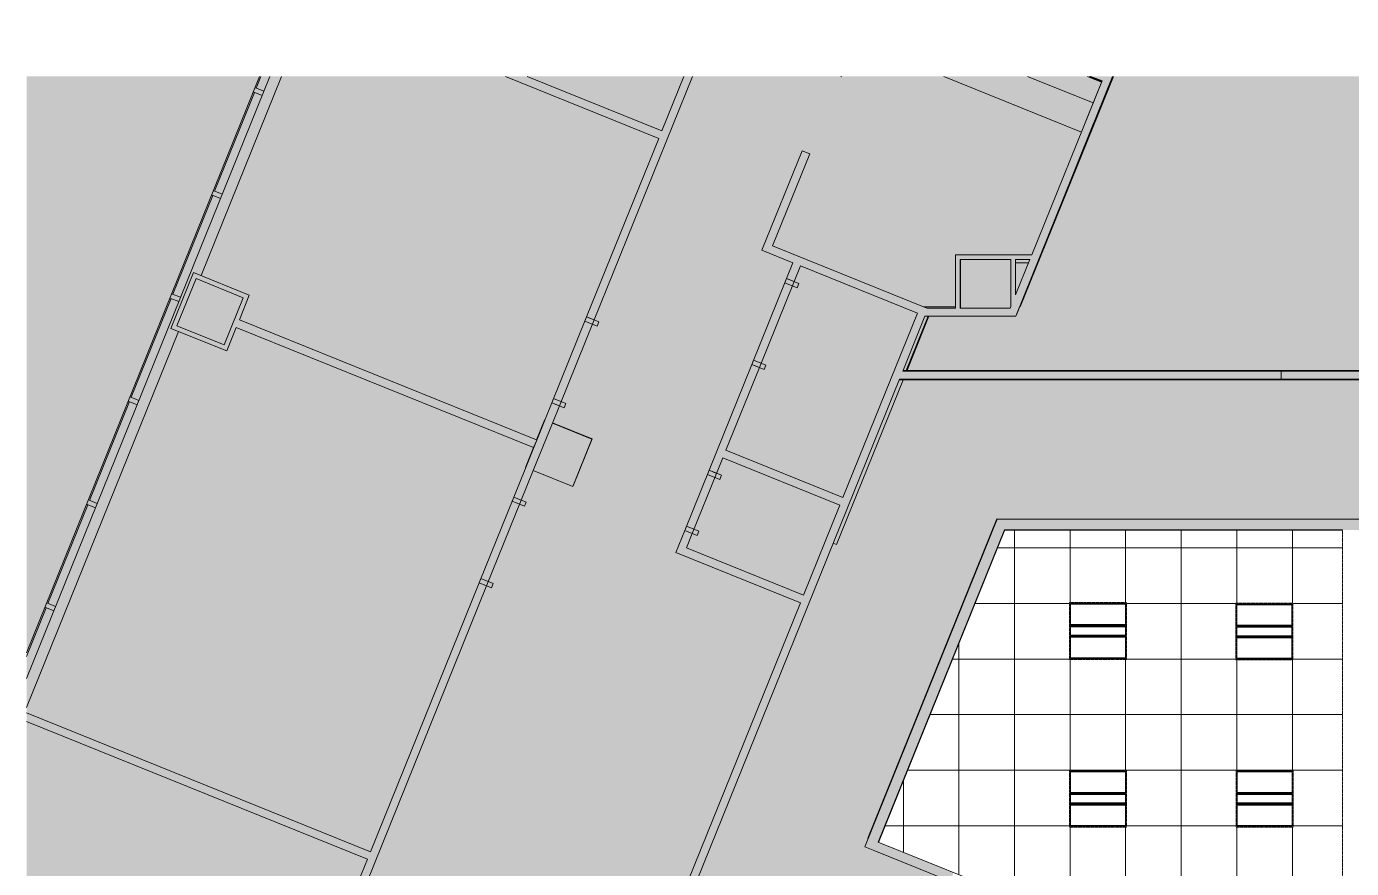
# Model space of a CAD drawing. Header units: inches. Extents: x 308 to 1690, y -476 to 1095.
# Drawn here: x 308 to 880, y 732 to 1095 of the extents above; entities that cross this region are included whole.
import ezdxf

# ---------------------------------------------------------------- set-up
doc = ezdxf.new("R2010")
doc.units = ezdxf.units.IN
doc.header["$MEASUREMENT"] = 0
doc.linetypes.add('Demolished', pattern=[0.1875, 0.125, -0.0625])
doc.layers.get('DefPoints').update_dxf_attribs({"lineweight": 9})
for name, color, linetype, lineweight in [('8th floor - 800-805 background_dwg', 8, 'Continuous', 9), ('A-CLNG', 13, 'Continuous', 13), ('A-CLNG-PATT', 13, 'Demolished', 9), ('A-DETL-GENF', 92, 'Continuous', 9), ('A-DOOR', 31, 'Continuous', 13), ('A-DOOR-FRAM', 31, 'Continuous', 20), ('A-WALL', 113, 'Continuous', 13), ('A-Wall-Bldg', 7, 'Continuous', 9), ('A-Wall-Exst', 7, 'Continuous', 9), ('A-WALL-PATT', 111, 'Continuous', 13), ('E-LITE-EQPM', 33, 'Continuous', 13), ('I-WALL', 2, 'Continuous', 13), ('Q-CASE', 7, 'Continuous', 9)]:
    doc.layers.add(name, color=color, linetype=linetype, lineweight=lineweight)

# ---------------------------------------------------------------- blocks, each defined once
blk = doc.blocks.new('Single Flush - OTJ_SOLIDFLUSH_ALUM-4827087-FIRST FLOOR RCP DEMO')
at = {"layer": 'A-DOOR-FRAM', "color": 8}
for p, q in [((-20, 4), (-20, -1.75)), ((-20, 4), (-18, 4)), ((-18, 4), (-18, -1.75)), ((18.000004, 4), (18.000004, -1.75)), ((18.000004, 4), (20.000004, 4)), ((20.000004, 4), (20.000004, -1.75)), ((-20, -1.75), (-18, -1.75)), ((18.000004, -1.75), (20.000004, -1.75))]:
    blk.add_line(p, q, dxfattribs=at)
blk = doc.blocks.new('Single Flush - OTJ_SOLIDFLUSH_ALUM-4827086-FIRST FLOOR RCP DEMO')
at = {"layer": 'A-DOOR-FRAM', "color": 8}
for p, q in [((-20, -4), (-20, 1.75)), ((-20, 1.75), (-18, 1.75)), ((-18, -4), (-18, 1.75)), ((18.000004, -4), (18.000004, 1.75)), ((18.000004, 1.75), (20.000004, 1.75)), ((20.000004, -4), (20.000004, 1.75)), ((-20, -4), (-18, -4)), ((18.000004, -4), (20.000004, -4))]:
    blk.add_line(p, q, dxfattribs=at)
blk = doc.blocks.new('Single Flush - OTJ_SOLIDFLUSH_ALUM 2_-4914806-FIRST FLOOR RCP DEMO')
at = {"layer": 'A-DOOR-FRAM', "color": 8}
for p, q in [((-14, 4), (-14, -1.75)), ((-14, 4), (-12, 4)), ((-12, 4), (-12, -1.75)), ((12.000004, 4), (12.000004, -1.75)), ((12.000004, 4), (14.000004, 4)), ((14.000004, 4), (14.000004, -1.75)), ((-14, -1.75), (-12, -1.75)), ((12.000004, -1.75), (14.000004, -1.75))]:
    blk.add_line(p, q, dxfattribs=at)
blk = doc.blocks.new('Single Flush - OTJ_SOLIDFLUSH_ALUM-4852181-FIRST FLOOR RCP DEMO')
at = {"layer": 'A-DOOR-FRAM', "color": 8}
for p, q in [((-20, -4), (-20, 1.75)), ((-20, 1.75), (-18, 1.75)), ((-18, -4), (-18, 1.75)), ((18.000004, -4), (18.000004, 1.75)), ((18.000004, 1.75), (20.000004, 1.75)), ((20.000004, -4), (20.000004, 1.75)), ((-20, -4), (-18, -4)), ((18.000004, -4), (20.000004, -4))]:
    blk.add_line(p, q, dxfattribs=at)
blk = doc.blocks.new('L-Recessed-Axis-Plano - 2 X 2-4550865-FIRST FLOOR RCP DEMO')
at = {"layer": 'E-LITE-EQPM', "lineweight": 9}
for p, q in [((11.91, 11.87), (-11.91, 11.87)), ((-11.91, 11.87), (-11.91, -11.88)), ((-11.88, -11.56), (-11.88, 11.56)), ((-11.88, 11.56), (11.87, 11.56)), ((11.87, 11.56), (11.87, -11.56)), ((11.91, -11.88), (11.91, 11.87)), ((-11.88, 2.74), (11.87, 2.74)), ((11.87, 2.51), (-11.88, 2.51)), ((-11.88, 2.3), (11.87, 2.3)), ((-11.88, 2.2), (11.87, 2.2)), ((-11.88, 1.83), (11.87, 1.83)), ((-11.88, -1.83), (11.87, -1.83)), ((-11.88, -2.2), (11.87, -2.2)), ((-11.88, -2.3), (11.87, -2.3)), ((-11.88, -2.51), (11.87, -2.51)), ((-11.88, -2.74), (11.87, -2.74)), ((-11.91, -11.88), (11.91, -11.88)), ((11.87, -11.56), (-11.88, -11.56))]:
    blk.add_line(p, q, dxfattribs=at)
blk = doc.blocks.new('8th floor - 800-805 background_dwg_C-Counter Top1 - 24_ Depth-4634366-FIRST FLOOR DEMOLITION-5243278-FIRST FLOOR RCP DEMO')
at = {"layer": 'Q-CASE'}
for p, q in [((58.02, -0.75), (51.45, -0.75)), ((-6.1, -24), (58.02, -24))]:
    blk.add_line(p, q, dxfattribs=at)
blk = doc.blocks.new('8th floor - 800-805 background_dwg-4807125-FIRST FLOOR RCP DEMO')
at = {"layer": 'A-Wall-Bldg'}
for points in [[(710.98, 973.58), (710.98, 994.59), (710.71, 994.59), (710.71, 973.58)], [(543.61, 896.75), (551.85, 917.14), (534.74, 924.06), (534.65, 923.85), (551.71, 916.95), (543.55, 896.77)]]:
    blk.add_hatch(color=256, dxfattribs=at).paths.add_polyline_path(points, flags=0)
for p, q in [((307.55, 824.65), (408.15, 1073.57)), ((307.55, 813.6), (412.62, 1073.57)), ((382.92, 987.58), (417.68, 1073.57)), ((406.75, 1068.55), (408.79, 1073.57)), ((388.77, 1024.04), (406, 1066.69)), ((409.3, 1065.36), (405.46, 1066.91)), ((406.21, 1068.77), (410.05, 1067.21)), ((370.78, 979.54), (388.02, 1022.19)), ((391.31, 1020.86), (387.47, 1022.41)), ((388.22, 1024.26), (392.06, 1022.71)), ((370.24, 979.76), (374.08, 978.21)), ((352.79, 935.04), (370.03, 977.69)), ((373.33, 976.35), (369.49, 977.91)), ((307.55, 801.09), (373.18, 963.47)), ((394.04, 955.04), (371.79, 964.03)), ((334.81, 890.54), (352.04, 933.18)), ((355.34, 931.85), (351.5, 933.4)), ((352.25, 935.26), (356.09, 933.71)), ((531.37, 925.17), (531.45, 925.39)), ((316.82, 846.03), (334.06, 888.68)), ((337.35, 887.35), (333.52, 888.9)), ((334.26, 890.76), (338.1, 889.2)), ((307.55, 823.09), (316.07, 844.18)), ((319.37, 842.85), (315.53, 844.4)), ((316.28, 846.25), (320.12, 844.7))]:
    blk.add_line(p, q, dxfattribs=at)
at = {"layer": 'A-Wall-Bldg', "flags": 128}
blk.add_lwpolyline([(534.74, 924.06), (551.85, 917.14), (543.61, 896.75), (543.55, 896.77)], dxfattribs=at)
at = {"layer": 'A-Wall-Exst'}
for p, q in [((736.75, 974.06), (776.95, 1073.57)), ((771.94, 1071.44), (765.31, 1054.98)), ((767.07, 1073.57), (772.02, 1071.58)), ((734.71, 993.09), (740.31, 993.09)), ((708.71, 974.1), (695.05, 974.1)), ((687.7, 946.36), (697.28, 970.08)), ((726.65, 882.61), (726.65, 882.11)), ((675.57, 742.9), (730.1, 877.81)), ((729.82, 877.61), (875.89, 877.61)), ((670.89, 744.67), (671.08, 744.59))]:
    blk.add_line(p, q, dxfattribs=at)
at = {"layer": 'A-Wall-Exst', "flags": 128}
for points in [[(659.27, 1073.55), (659.5, 1073.46), (659.54, 1073.57)], [(734.99, 970.6), (735.11, 970.6), (745.05, 995.28), (768.56, 1053.67)], [(733.34, 946.36), (733.34, 946.61), (686.08, 946.61)], [(905.1, 946.58), (733.34, 946.58), (733.34, 946.36)], [(655.96, 872.05), (657.42, 871.46), (686.28, 942.86)], [(684.46, 942.61), (733.34, 942.61), (733.34, 942.86)], [(733.34, 942.86), (733.34, 942.61), (908.67, 942.61), (996.71, 942.61), (1022.72, 942.61), (1166.7, 942.61), (1166.7, 942.86)], [(727.09, 882.43), (726.65, 882.61), (670.89, 744.67)], [(1577.02, 877.49), (1577.03, 877.49), (1577.03, 882.49), (1577.02, 882.49), (726.65, 882.49)]]:
    blk.add_lwpolyline(points, dxfattribs=at)
at = {"layer": 'A-WALL-PATT', "color": 7, "lineweight": 9}
for p, q in [((659.5, 1073.46), (659.27, 1073.55)), ((710.98, 994.32), (710.71, 994.59)), ((710.71, 994.59), (710.98, 994.32)), ((733.34, 942.61), (733.34, 942.86)), ((733.34, 942.86), (733.34, 942.61)), ((657.42, 871.46), (655.96, 872.05)), ((671.08, 744.59), (670.89, 744.67))]:
    blk.add_line(p, q, dxfattribs=at)
at = {"layer": 'A-WALL-PATT', "color": 7, "lineweight": 9, "flags": 128}
for points in [[(744.96, 995.27), (745.05, 995.28)], [(733.34, 946.36), (733.34, 946.61)]]:
    blk.add_lwpolyline(points, close=True, dxfattribs=at)
for points in [[(735.02, 970.67), (735.11, 970.59), (735.06, 970.77)], [(735.06, 970.77), (735.11, 970.59), (735.02, 970.67)], [(726.65, 882.11), (726.65, 882.61), (727.08, 882.43)]]:
    blk.add_lwpolyline(points, dxfattribs=at)
at = {"layer": 'DefPoints'}
blk.add_line((766.66, 1073.57), (771.94, 1071.44), dxfattribs=at)
at = {"layer": 'I-WALL', "color": 10, "lineweight": 20}
blk.add_line((687.49, 946.55), (697, 970.08), dxfattribs=at)
at = {"rotation": 338}
blk.add_blockref('8th floor - 800-805 background_dwg_C-Counter Top1 - 24_ Depth-4634366-FIRST FLOOR DEMOLITION-5243278-FIRST FLOOR RCP DEMO', (718.32, 1093.54), dxfattribs=at)

msp = doc.modelspace()

# ---------------------------------------------------------------- hatches: boundary and pattern name
at = {"layer": 'A-CLNG-PATT', "lineweight": 13}
h = msp.add_hatch(dxfattribs=at)
h.set_pattern_fill('FP_1', color=55, style=0, pattern_type=2)
h.set_pattern_definition([(90, (806.23, 798.035), (24, -1e-15), []), (0, (806.23, 798.035), (0, -24), [])])
h.paths.add_polyline_path([(787.34, 701.74), (875.89, 701.74), (875.89, 877.81), (729.9, 877.81), (675.42, 742.96), (777.44, 701.74)], flags=0)
h.paths.add_polyline_path([(854.64, 749.45), (830.01, 749.45), (830.01, 774.02), (854.64, 774.02)], flags=0)
h.paths.add_polyline_path([(782.64, 749.45), (758.01, 749.45), (758.01, 774.02), (782.64, 774.02), (782.64, 759.19)], flags=0)
h.paths.add_polyline_path([(854.45, 821.63), (829.82, 821.63), (829.82, 846.19), (854.45, 846.19), (854.45, 831.46)], flags=0)
h.paths.add_polyline_path([(782.64, 821.88), (758.01, 821.88), (758.01, 846.44), (782.64, 846.44), (782.64, 846.19)], flags=0)
at = {"layer": 'A-DETL-GENF'}
h = msp.add_hatch(color=254, dxfattribs=at)
h.paths.add_polyline_path([(307.55, -475.96), (1690.03, -475.96), (1690.03, 370.72), (1687.46, 364.37), (1667.06, 372.61), (1675.3, 393.01), (1690.03, 387.06), (1690.03, 1073.57), (1594.71, 1073.57), (1594.7, 1021.49), (1579.71, 1021.5), (1579.71, 1050.49), (1474.72, 1050.49), (1474.72, 946.5), (1579.7, 946.5), (1579.7, 979.5), (1583.69, 979.45), (1583.71, 979.49), (1594.71, 979.44), (1602.63, 978.69), (1602.73, 962.72), (1603.01, 962.57), (1602.84, 946.49), (1598.83, 946.49), (1598.83, 942.49), (1516.66, 942.5), (1404.71, 942.52), (1404.71, 947.51), (1460.7, 947.51), (1460.7, 962.51), (1470.71, 962.51), (1470.71, 1073.57), (1171.71, 1073.57), (1171.71, 973.55), (1276.05, 973.53), (1276.05, 947.53), (1317.55, 947.52), (1317.55, 942.53), (1166.7, 942.54), (1166.7, 942.86), (889.38, 942.86), (889.38, 946.36), (905.1, 946.36), (905.1, 1073.57), (776.6, 1073.57), (734.78, 970.08), (695.56, 970.08), (685.98, 946.36), (849.38, 946.36), (849.38, 942.86), (684.56, 942.86), (448.58, 358.79), (445.34, 360.1), (641.79, 846.33), (588.01, 868.05), (591.85, 877.56), (595.1, 876.25), (592.57, 869.99), (643.1, 849.57), (658.83, 888.51), (608.3, 908.93), (605.58, 902.21), (602.34, 903.52), (620.83, 949.27), (624.07, 947.96), (609.61, 912.17), (660.14, 891.76), (692.33, 971.42), (641.8, 991.84), (639.05, 985.05), (635.81, 986.36), (638.55, 993.15), (625.19, 998.55), (642.55, 1041.52), (645.79, 1040.21), (629.74, 1000.48), (696.34, 973.58), (708.71, 973.58), (708.71, 996.59), (741.72, 996.59), (772.04, 1071.64), (767.25, 1073.57), (595.14, 1073.57), (552.68, 968.48), (549.44, 969.79), (580.57, 1046.85), (514.43, 1073.57), (307.55, 1073.57), (307.55, 798.87), (456.13, 738.84), (503.02, 854.91), (506.27, 853.6), (454.22, 724.78), (450.98, 726.09), (454.82, 735.59), (307.55, 795.09), (307.55, 591.43), (384.03, 560.49), (415.36, 637.94), (415.07, 638.06), (423.31, 658.46), (423.62, 658.37), (435.99, 689), (439.24, 687.69), (426.85, 657.03), (443.93, 650.13), (435.69, 629.73), (418.61, 636.63), (379.12, 539.02), (375.88, 540.33), (382.72, 557.25), (307.55, 587.66), (307.55, 388.62), (310.36, 395.56), (316.34, 393.14), (360.88, 503.25), (364.12, 501.94), (319.58, 391.83), (338.57, 384.15), (328.86, 360.14), (307.55, 368.76), (307.55, -123.54), (496.86, -200.02), (496.81, -200.13), (530.65, -213.82), (559.13, -143.35), (487.43, -114.38), (477.2, -139.72), (343.66, -85.77), (343.76, -85.54), (343.45, -85.41), (393.18, 37.53), (383, 41.64), (447.68, 201.71), (450.8, 200.45), (465.71, 237.3), (465.81, 237.25), (466.68, 239.41), (471.32, 237.53), (450.92, 187.42), (413.21, 94.2), (501.02, 58.71), (559.28, 201.96), (574.44, 239.43), (486.47, 275.02), (484.79, 270.87), (480.16, 272.74), (480.8, 274.34), (480.71, 274.38), (492.2, 302.8), (492.31, 302.8), (492.64, 303.63), (497.28, 301.76), (489.47, 282.44), (577.44, 246.85), (582.63, 259.71), (574.39, 263.05), (582.64, 283.43), (603.03, 275.19), (594.78, 254.8), (592.89, 255.56), (587.69, 242.7), (641.05, 221.12), (737.8, 460.29), (615.11, 509.86), (597.9, 467.3), (568.92, 479.02), (510.84, 335.34), (506.21, 337.21), (507.27, 339.86), (507.2, 339.88), (584.26, 530.32), (588.89, 528.45), (587.62, 525.28), (677.39, 489.01), (692.35, 526), (682.31, 530.06), (690.55, 550.45), (706.13, 544.15), (708.41, 554.3), (614.65, 592.18), (602.39, 561.86), (597.76, 563.73), (611.33, 597.29), (644.61, 583.85), (646.21, 587.79), (646.32, 587.74), (661.3, 624.83), (661.19, 624.87), (686.22, 686.82), (686.33, 686.78), (701.32, 723.87), (701.2, 723.91), (702.66, 727.52), (669.45, 740.94), (726.65, 882.49), (1577.02, 882.49), (1577.02, 841.12), (1657.61, 841.12), (1657.62, 638.33), (1666.03, 634.97), (1657.61, 634.97), (1657.61, 633.49), (1274.43, 633.49), (1344.41, 529.77), (1394.53, 509.77), (1380.06, 473.95), (1399.93, 444.48), (1413.8, 424.57), (1327.76, 366.55), (1303.11, 403.11), (1011.25, 206.36), (1038.1, 166.53), (929.56, 93.35), (929.56, -450.17), (758.42, -450.17), (758.42, -454.42), (754.92, -454.42), (754.92, -411.73), (629.46, -361.05), (613.67, -400.15), (610.42, -398.84), (612.75, -393.07), (564.59, -373.61), (562.26, -379.38), (559.02, -378.07), (574.81, -338.97), (462.78, -293.71), (451.73, -321.05), (444.54, -318.15), (445.86, -314.91), (449.8, -316.5), (495.54, -203.27), (384.75, -158.5), (339, -271.73), (359.02, -279.82), (362.17, -272.03), (381.64, -279.89), (378.49, -287.69), (408.77, -299.92), (407.46, -303.17), (377.18, -290.94), (371.14, -305.89), (351.67, -298.02), (357.71, -283.07), (334.44, -273.67), (381.5, -157.19), (307.55, -127.31), (307.55, -450.17)], flags=0)
h.paths.add_polyline_path([(614.06, -389.82), (626.22, -359.74), (616.5, -355.81), (605.45, -383.16), (574.9, -370.82), (585.95, -343.47), (578.06, -340.28), (565.91, -370.37), (613.67, -389.66)], flags=0)
h.paths.add_polyline_path([(426.88, 27.69), (437.43, 53.6), (398.04, 69.51), (387.56, 43.57), (425.8, 28.12)], flags=0)
h.paths.add_polyline_path([(564.9, 64.65), (587.68, 120.97), (619.7, 108.03), (758.62, 451.88), (741.51, 458.79), (641.76, 212.2), (584.69, 235.29), (583.51, 232.39), (632.7, 212.51), (610.96, 158.73), (557.14, 180.51), (580.05, 237.16), (579.08, 237.56), (579.04, 237.47), (579.16, 237.43), (534.04, 125.87), (557.22, 116.5), (565.68, 137.19), (569.39, 135.69), (559.5, 111.23), (532.41, 122.18), (516.97, 84.02), (558.89, 67.08)], flags=0)
h.paths.add_polyline_path([(1071.76, 164.62), (1069.46, 164.62), (1067.21, 165.09), (1065.11, 166.03), (1063.25, 167.38), (1061.71, 169.09), (1060.56, 171.08), (1059.85, 173.27), (1059.61, 175.56), (1059.85, 177.84), (1060.56, 180.03), (1061.71, 182.02), (1063.25, 183.73), (1065.11, 185.08), (1067.21, 186.02), (1069.46, 186.5), (1071.76, 186.5), (1074.01, 186.02), (1076.11, 185.08), (1077.97, 183.73), (1079.51, 182.02), (1080.66, 180.03), (1081.37, 177.84), (1081.61, 175.56), (1081.37, 173.27), (1080.66, 171.08), (1079.51, 169.09), (1077.97, 167.38), (1076.11, 166.03), (1074.01, 165.09)], flags=0)
h.paths.add_polyline_path([(608.2, 165.24), (626.18, 209.75), (581.69, 227.73), (563.74, 183.23), (608.2, 165.24)], flags=0)
h.paths.add_polyline_path([(583.05, 244.58), (588.25, 257.43), (587.28, 257.83), (582.08, 244.97), (582.64, 244.74)], flags=0)
h.paths.add_polyline_path([(432.23, 318.3), (428.98, 319.61), (430.36, 323.01), (433.6, 321.7), (432.76, 319.61)], flags=0)
h.paths.add_polyline_path([(1312.54, 348.99), (1310.24, 348.99), (1307.99, 349.47), (1305.89, 350.4), (1304.03, 351.75), (1302.49, 353.46), (1301.34, 355.45), (1300.63, 357.64), (1300.39, 359.93), (1300.63, 362.21), (1301.34, 364.4), (1302.63, 366.55), (1304.17, 368.2), (1305.89, 369.45), (1307.99, 370.39), (1310.24, 370.87), (1312.54, 370.87), (1314.79, 370.39), (1316.89, 369.45), (1318.75, 368.1), (1320.29, 366.39), (1321.44, 364.4), (1322.15, 362.21), (1322.39, 359.93), (1322.15, 357.64), (1321.44, 355.45), (1320.29, 353.46), (1318.75, 351.75), (1316.89, 350.4), (1314.79, 349.47)], flags=0)
h.paths.add_polyline_path([(307.55, 371.93), (315.4, 391.36), (311.46, 392.96), (307.55, 383.28), (307.55, 372.65)], flags=0)
h.paths.add_polyline_path([(595.96, 471.86), (611.87, 511.17), (586.12, 521.57), (570.23, 482.27), (594.65, 472.39)], flags=0)
h.paths.add_polyline_path([(692.38, 482.96), (696.4, 500.88), (689.61, 484.07), (692.22, 483.02)], flags=0)
h.paths.add_polyline_path([(685.91, 485.57), (700.85, 522.56), (696.06, 524.5), (681.1, 487.51)], flags=0)
h.paths.add_polyline_path([(521.25, 890.68), (518.01, 891.99), (523.16, 904.76), (523.07, 904.8), (526.53, 913.37), (398.16, 965.24), (394.04, 955.04), (369.93, 964.78), (379.67, 988.89), (403.78, 979.15), (399.47, 968.48), (527.84, 916.62), (531.31, 925.2), (531.38, 925.2), (534.45, 932.7), (537.7, 931.39), (534.74, 924.06), (551.85, 917.14), (543.61, 896.75), (543.54, 896.75), (543.47, 896.56), (526.41, 903.45), (523.21, 895.53)], flags=0)
h.paths.add_polyline_path([(998.7, 946.36), (1166.7, 946.36), (1166.7, 1073.57), (908.6, 1073.57), (908.6, 946.36)], flags=0)
h.paths.add_polyline_path([(1308.7, 947.53), (1286.71, 947.53), (1286.71, 994.53), (1308.71, 994.53), (1308.7, 947.53)], flags=0)
h.paths.add_polyline_path([(1171.71, 947.53), (1271.05, 947.53), (1271.05, 969.07), (1171.71, 969.07), (1171.71, 947.53)], flags=0)
h.paths.add_polyline_path([(998.7, 972.56), (998.71, 994.57), (1020.98, 994.6), (1020.98, 972.6), (998.71, 972.56)], flags=0)
h.paths.add_polyline_path([(734.71, 979.24), (740.91, 994.59), (734.71, 994.59), (734.71, 991.84)], flags=0)
h.paths.add_polyline_path([(581.88, 1050.1), (591.37, 1073.57), (523.77, 1073.57), (552.68, 1061.9)], flags=0)
h.paths.add_polyline_path([(1579.71, 1054.5), (1579.71, 1073.57), (1474.72, 1073.57), (1474.72, 1054.51), (1579.16, 1054.5)], flags=0)
at = {"layer": 'A-WALL', "lineweight": 5}
for points in [[(731.01, 973.58), (732.42, 973.58), (732.71, 974.29), (732.71, 994.59), (710.98, 994.59), (710.98, 973.58)], [(392.94, 957.65), (401.18, 978.04), (380.78, 986.29), (372.54, 965.89)]]:
    msp.add_hatch(color=250, dxfattribs=at).paths.add_polyline_path(points, flags=0)
h = msp.add_hatch(color=250, dxfattribs=at)
h.paths.add_polyline_path([(543.47, 896.56), (551.71, 916.95), (534.65, 923.85), (526.41, 903.45), (542.99, 896.75)], flags=0)
h.paths.add_polyline_path([(523.16, 904.76), (531.37, 925.17), (531.3, 925.16), (527.89, 916.6), (526.57, 913.36), (526.53, 913.36), (523.07, 904.8), (523.11, 904.78)], flags=0)
at = {"layer": 'A-WALL-PATT', "lineweight": 9}
h = msp.add_hatch(color=7, dxfattribs=at)
h.paths.add_polyline_path([(426.85, 657.03), (439.24, 687.69), (435.99, 689), (423.62, 658.34), (426.85, 657.03)], flags=0)
h.paths.add_polyline_path([(454.22, 724.78), (506.27, 853.6), (503.02, 854.91), (450.98, 726.09)], flags=0)
h.paths.add_polyline_path([(521.25, 890.68), (537.7, 931.39), (534.45, 932.7), (518.01, 891.99)], flags=0)
h.paths.add_polyline_path([(552.68, 968.48), (595.14, 1073.57), (591.37, 1073.57), (549.44, 969.79)], flags=0)
for points in [[(580.57, 1046.85), (581.88, 1050.1), (523.77, 1073.57), (514.43, 1073.57), (580.45, 1046.9)], [(659.27, 1073.55), (659.28, 1073.57), (659.2, 1073.57)], [(731.01, 970.08), (734.78, 970.08), (775.29, 1070.33), (772.04, 1071.64), (731.55, 971.42)], [(775.29, 1070.33), (776.59, 1073.57), (767.25, 1073.57), (772.04, 1071.64)], [(629.74, 1000.48), (645.79, 1040.21), (642.55, 1041.52), (626.5, 1001.79)], [(695.57, 970.11), (696.89, 973.36), (626.5, 1001.79), (625.19, 998.55), (695.56, 970.12)], [(710.71, 973.58), (710.71, 973.58), (710.71, 996.59), (708.71, 996.59), (708.71, 973.58)], [(740.91, 994.59), (741.72, 996.59), (710.71, 996.59), (710.71, 994.59), (740.81, 994.59)], [(732.71, 974.29), (734.71, 979.24), (734.71, 994.59), (732.71, 994.59), (732.71, 976.73)], [(371.79, 964.03), (381.53, 988.14), (379.67, 988.89), (369.93, 964.78)], [(403.03, 977.3), (403.78, 979.15), (381.53, 988.14), (380.78, 986.29), (402.39, 977.56)], [(394.04, 955.04), (403.03, 977.3), (401.18, 978.04), (392.19, 955.79), (392.94, 955.49)], [(695.56, 970.08), (731.01, 970.08), (732.42, 973.58), (696.34, 973.58), (696.89, 973.36), (695.57, 970.11)], [(526.57, 913.36), (527.89, 916.6), (399.47, 968.48), (398.16, 965.24), (480.36, 932.03)], [(825.98, 942.86), (847.38, 942.86), (847.38, 946.36), (685.98, 946.36), (684.56, 942.86), (739.57, 942.86)], [(658.83, 888.51), (660.14, 891.76), (609.61, 912.17), (608.3, 908.93), (658.55, 888.63)], [(1520.55, 877.81), (1573.02, 877.81), (1573.02, 882.44), (726.78, 882.44), (724.91, 877.81), (1517.22, 877.81)], [(673.92, 739.26), (729.9, 877.81), (724.91, 877.81), (669.63, 740.99), (669.88, 740.88)], [(641.79, 846.33), (643.08, 849.58), (589.32, 871.3), (588.01, 868.05), (620.55, 854.91)], [(454.82, 735.59), (456.13, 738.84), (307.55, 798.87), (307.55, 795.09), (448.58, 738.11)], [(706.43, 726.12), (707.92, 729.83), (675.42, 742.96), (673.92, 739.26), (706.41, 726.13)]]:
    msp.add_hatch(color=7, dxfattribs=at).paths.add_polyline_path(points, flags=0)
h = msp.add_hatch(color=7, dxfattribs=at)
h.paths.add_polyline_path([(592.57, 869.99), (595.1, 876.25), (591.85, 877.56), (589.32, 871.3), (591.85, 870.28)], flags=0)
h.paths.add_polyline_path([(605.58, 902.21), (624.07, 947.96), (620.83, 949.27), (602.34, 903.52)], flags=0)
h.paths.add_polyline_path([(639.05, 985.05), (641.8, 991.84), (638.55, 993.15), (635.81, 986.36)], flags=0)
h = msp.add_hatch(color=7, dxfattribs=at)
h.paths.add_polyline_path([(432.23, 318.3), (433.6, 321.7), (430.36, 323.01), (428.98, 319.61)], flags=0)
h.paths.add_polyline_path([(448.58, 358.79), (695.56, 970.12), (692.33, 971.42), (445.34, 360.1)], flags=0)
h = msp.add_hatch(color=7, dxfattribs=at)
h.paths.add_polyline_path([(372.54, 965.89), (372.54, 965.89), (372.54, 964.78)], flags=0)
h.paths.add_polyline_path([(392.19, 955.79), (392.93, 957.65), (372.54, 965.89), (371.79, 964.03), (387.6, 957.65)], flags=0)
h = msp.add_hatch(color=7, dxfattribs=at)
h.paths.add_polyline_path([(905.1, 942.86), (905.13, 942.86), (905.1, 946.36), (889.38, 946.36), (889.38, 942.86)], flags=0)
h.paths.add_polyline_path([(847.38, 942.86), (849.38, 942.86), (849.38, 946.36), (847.38, 946.36)], flags=0)

# ---------------------------------------------------------------- linework, layer by layer
at = {"layer": 'A-CLNG'}
msp.add_line((768.2, 1062.14), (739.89, 1073.57), dxfattribs=at)
at = {"layer": 'A-CLNG', "color": 7, "linetype": 'Demolished', "lineweight": 9}
for p, q in [((782.64, 846.44), (758.01, 846.44)), ((758.01, 846.44), (758.01, 821.88)), ((782.64, 821.88), (782.64, 846.44)), ((854.45, 846.19), (829.82, 846.19)), ((829.82, 846.19), (829.82, 821.63)), ((854.45, 821.63), (854.45, 846.19)), ((758.01, 821.88), (782.64, 821.88)), ((829.82, 821.63), (854.45, 821.63)), ((782.64, 774.02), (758.01, 774.02)), ((758.01, 774.02), (758.01, 749.45)), ((782.64, 749.45), (782.64, 774.02)), ((854.64, 774.02), (830.01, 774.02)), ((830.01, 774.02), (830.01, 749.45)), ((854.64, 749.45), (854.64, 774.02)), ((758.01, 749.45), (782.64, 749.45)), ((830.01, 749.45), (854.64, 749.45))]:
    msp.add_line(p, q, dxfattribs=at)
at = {"layer": 'A-WALL', "color": 8, "lineweight": 20}
for p, q in [((710.98, 973.58), (710.98, 994.59)), ((527.84, 916.62), (531.31, 925.2)), ((531.31, 925.2), (531.41, 925.16)), ((534.65, 923.85), (551.71, 916.95)), ((551.71, 916.95), (543.47, 896.56)), ((523.07, 904.8), (526.53, 913.37)), ((523.16, 904.76), (523.07, 904.8)), ((543.47, 896.56), (526.41, 903.45)), ((669.63, 740.99), (726.78, 882.44)), ((726.78, 882.44), (1573.02, 882.44)), ((729.9, 877.81), (675.42, 742.96)), ((875.89, 877.81), (729.9, 877.81)), ((673.92, 739.26), (669.63, 740.99))]:
    msp.add_line(p, q, dxfattribs=at)
at = {"layer": 'A-WALL', "lineweight": 9}
for p, q in [((710.98, 994.59), (732.71, 994.59)), ((732.71, 994.59), (732.71, 974.29)), ((372.54, 965.89), (380.78, 986.29)), ((380.78, 986.29), (401.18, 978.04)), ((401.18, 978.04), (392.94, 957.65)), ((732.42, 973.58), (710.98, 973.58)), ((732.71, 974.29), (732.42, 973.58)), ((392.94, 957.65), (372.54, 965.89)), ((531.41, 925.16), (523.16, 904.76)), ((526.41, 903.45), (534.65, 923.85)), ((526.57, 913.36), (527.89, 916.6)), ((527.89, 916.6), (527.84, 916.62)), ((526.53, 913.37), (526.57, 913.36))]:
    msp.add_line(p, q, dxfattribs=at)
at = {"layer": 'I-WALL', "color": 8, "lineweight": 20}
for p, q in [((580.57, 1046.85), (514.43, 1073.57)), ((523.77, 1073.57), (581.88, 1050.1)), ((595.14, 1073.57), (552.68, 968.48)), ((581.88, 1050.1), (591.37, 1073.57)), ((659.27, 1073.55), (659.2, 1073.57)), ((659.28, 1073.57), (659.27, 1073.55)), ((776.6, 1073.57), (734.78, 970.08)), ((741.72, 996.59), (772.04, 1071.64)), ((772.04, 1071.64), (767.25, 1073.57)), ((776.59, 1073.57), (776.6, 1073.57)), ((549.44, 969.79), (580.57, 1046.85)), ((625.19, 998.55), (642.55, 1041.52)), ((642.55, 1041.52), (645.79, 1040.21)), ((645.79, 1040.21), (629.74, 1000.48)), ((638.55, 993.15), (625.19, 998.55)), ((629.74, 1000.48), (696.34, 973.58)), ((708.71, 973.58), (708.71, 996.59)), ((708.71, 996.59), (741.72, 996.59)), ((635.81, 986.36), (638.55, 993.15)), ((641.8, 991.84), (639.05, 985.05)), ((692.33, 971.42), (641.8, 991.84)), ((710.71, 994.59), (710.71, 973.58)), ((710.98, 994.59), (710.71, 994.59)), ((734.71, 979.24), (740.91, 994.59)), ((740.91, 994.59), (734.71, 994.59)), ((734.71, 994.59), (734.71, 979.24)), ((369.93, 964.78), (379.67, 988.89)), ((379.67, 988.89), (403.78, 979.15)), ((639.05, 985.05), (635.81, 986.36)), ((403.78, 979.15), (399.47, 968.48)), ((696.34, 973.58), (708.71, 973.58)), ((710.71, 973.58), (710.98, 973.58)), ((399.47, 968.48), (527.84, 916.62)), ((552.68, 968.48), (549.44, 969.79)), ((660.14, 891.76), (692.33, 971.42)), ((695.56, 970.08), (685.98, 946.36)), ((734.78, 970.08), (695.56, 970.08)), ((394.04, 955.04), (369.93, 964.78)), ((398.16, 965.24), (394.04, 955.04)), ((526.53, 913.37), (398.16, 965.24)), ((602.34, 903.52), (620.83, 949.27)), ((624.07, 947.96), (609.61, 912.17)), ((620.83, 949.27), (624.07, 947.96)), ((685.98, 946.36), (905.1, 946.36)), ((684.56, 942.86), (448.58, 358.79)), ((1166.72, 942.86), (684.56, 942.86)), ((531.41, 925.16), (534.45, 932.7)), ((534.45, 932.7), (537.7, 931.39)), ((537.7, 931.39), (534.65, 923.85)), ((609.61, 912.17), (660.14, 891.76)), ((518.01, 891.99), (523.16, 904.76)), ((608.3, 908.93), (605.58, 902.21)), ((658.83, 888.51), (608.3, 908.93)), ((526.41, 903.45), (521.25, 890.68)), ((605.58, 902.21), (602.34, 903.52)), ((521.25, 890.68), (518.01, 891.99)), ((643.1, 849.57), (658.83, 888.51)), ((588.01, 868.05), (591.85, 877.56)), ((591.85, 877.56), (595.1, 876.25)), ((595.1, 876.25), (592.57, 869.99)), ((592.57, 869.99), (643.1, 849.57)), ((641.79, 846.33), (588.01, 868.05)), ((506.27, 853.6), (454.22, 724.78)), ((456.13, 738.84), (503.02, 854.91)), ((503.02, 854.91), (506.27, 853.6)), ((445.34, 360.1), (641.79, 846.33)), ((307.55, 798.87), (456.13, 738.84)), ((454.82, 735.59), (307.55, 795.09)), ((702.7, 727.62), (673.92, 739.26)), ((675.42, 742.96), (715.33, 726.84)), ((450.98, 726.09), (454.82, 735.59))]:
    msp.add_line(p, q, dxfattribs=at)
at = {"layer": 'I-WALL', "lineweight": 9}
for p, q in [((635.81, 986.36), (620.83, 949.27)), ((624.07, 947.96), (639.05, 985.05)), ((549.44, 969.79), (534.45, 932.7)), ((537.7, 931.39), (552.68, 968.48)), ((849.38, 946.36), (849.38, 942.86)), ((602.34, 903.52), (591.85, 877.56)), ((595.1, 876.25), (605.58, 902.21)), ((518.01, 891.99), (503.02, 854.91)), ((506.27, 853.6), (521.25, 890.68))]:
    msp.add_line(p, q, dxfattribs=at)
at = {"layer": 'I-WALL', "color": 7, "linetype": 'Demolished', "lineweight": 9}
msp.add_line((849.38, 942.86), (849.38, 946.36), dxfattribs=at)
at = {"layer": 'I-WALL', "color": 10, "linetype": 'Demolished', "lineweight": 20}
msp.add_line((875.89, 701.74), (875.89, 877.81), dxfattribs=at)

# ---------------------------------------------------------------- block references
at = {"layer": '8th floor - 800-805 background_dwg', "color": 7}
msp.add_blockref('8th floor - 800-805 background_dwg-4807125-FIRST FLOOR RCP DEMO', (0, 0), dxfattribs=at)
at = {"layer": 'A-DOOR'}
for name, p, rotation in [('Single Flush - OTJ_SOLIDFLUSH_ALUM-4852181-FIRST FLOOR RCP DEMO', (629.94, 967.16), 67.99999999999969), ('Single Flush - OTJ_SOLIDFLUSH_ALUM-4827087-FIRST FLOOR RCP DEMO', (543.57, 950.59), 247.9999999999997), ('Single Flush - OTJ_SOLIDFLUSH_ALUM 2_-4914806-FIRST FLOOR RCP DEMO', (598.72, 889.88), 247.9999999999997), ('Single Flush - OTJ_SOLIDFLUSH_ALUM-4827086-FIRST FLOOR RCP DEMO', (512.14, 872.79), 67.99999999999994)]:
    msp.add_blockref(name, p, dxfattribs=dict(at, rotation=rotation))
at = {"layer": 'E-LITE-EQPM', "lineweight": 9, "extrusion": (0, 0, -1), "rotation": 180}
for p in [(-770.32, 834.16), (-842.14, 833.91), (-770.32, 761.73), (-842.32, 761.73)]:
    msp.add_blockref('L-Recessed-Axis-Plano - 2 X 2-4550865-FIRST FLOOR RCP DEMO', p, dxfattribs=at)

doc.saveas('drawing.dxf')
